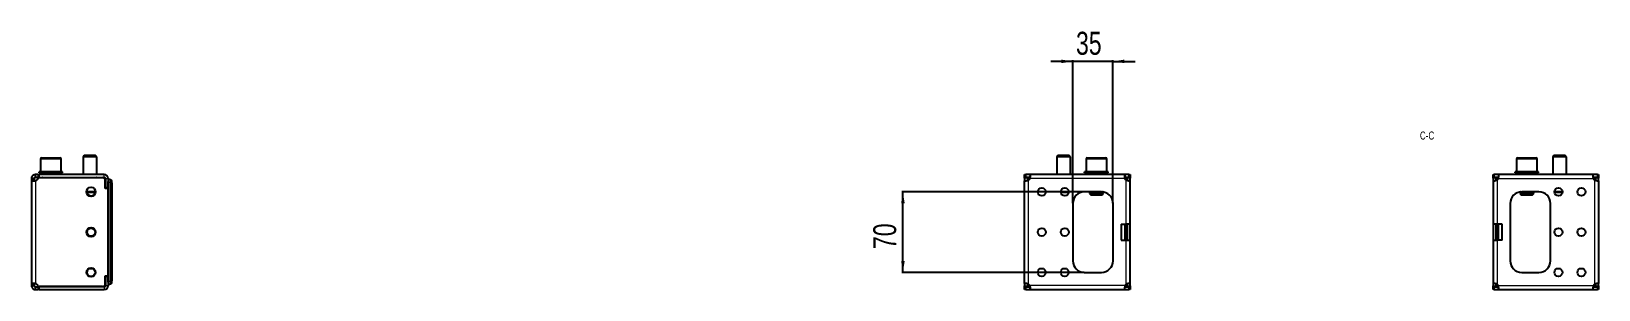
# Model space of a CAD drawing. Header units: millimetres. Extents: x -438 to 2519, y -570 to 591.
# Drawn here: x 1154 to 2519, y 195 to 420 of the extents above; entities that cross this region are included whole.
import ezdxf

# ---------------------------------------------------------------- set-up
doc = ezdxf.new("R2010")
doc.units = ezdxf.units.MM
doc.layers.add('FORMAT', color=7, linetype='Continuous')
doc.styles.add('SLDTEXTSTYLE0', font='TXT', dxfattribs={"width": 0.75})
doc.dimstyles.new('SLDDIMSTYLE0', dxfattribs={"dimtxt": 20, "dimasz": 10, "dimexe": 0, "dimexo": 0.0625, "dimgap": 5, "dimtad": 2, "dimdec": 1, "dimrnd": 1e-09, "dimzin": 12, "dimdsep": 46, "dimtxsty": 'SLDTEXTSTYLE0', "dimsah": 1, "dimcen": 0.09, "dimadec": 0, "dimazin": 3, "dimtfac": 1, "dimtofl": 0, "dimtmove": 0, "dimatfit": 3, "dimfxl": 0, "dimfrac": 2, "dimtolj": 1, "dimtzin": 12, "dimarcsym": 0})
doc.dimstyles.new('SLDDIMSTYLE1', dxfattribs={"dimtxt": 20, "dimasz": 10, "dimexe": 0, "dimexo": 0.0625, "dimgap": 5, "dimtad": 2, "dimdec": 1, "dimrnd": 1e-09, "dimzin": 12, "dimdsep": 46, "dimtxsty": 'SLDTEXTSTYLE0', "dimsah": 1, "dimcen": 0.09, "dimadec": 0, "dimazin": 3, "dimtfac": 1, "dimtmove": 0, "dimatfit": 0, "dimfxl": 0, "dimfrac": 2, "dimtolj": 1, "dimtzin": 12, "dimarcsym": 0})

# ---------------------------------------------------------------- blocks, each defined once
blk = doc.blocks.new('_D_9')
at = {"layer": 'FORMAT'}
for p, q in [((2061.2, 393.4), (2042, 393.4)), ((2061.2, 270), (2061.2, 394.4)), ((2096.2, 393.4), (2061.2, 393.4)), ((2096.2, 270), (2096.2, 394.4)), ((2096.2, 393.4), (2115.5, 393.4))]:
    blk.add_line(p, q, dxfattribs=at)
for points in [[(2061.2, 393.4), (2051.2, 395), (2051.2, 391.9)], [(2096.2, 393.4), (2106.2, 391.9), (2106.2, 395)]]:
    blk.add_solid(points, dxfattribs=at)
at = {"layer": 'FORMAT', "insert": (2064, 419.2), "char_height": 20, "attachment_point": 1, "style": 'SLDTEXTSTYLE0'}
blk.add_mtext('35', dxfattribs=at)
blk = doc.blocks.new('_D_10')
at = {"layer": 'FORMAT'}
for p, q in [((2071.2, 279.9), (1912.2, 279.9)), ((1913.2, 209.9), (1913.2, 279.9)), ((2071.2, 209.9), (1912.2, 209.9))]:
    blk.add_line(p, q, dxfattribs=at)
for points in [[(1913.2, 279.9), (1911.7, 269.9), (1914.8, 269.9)], [(1913.2, 209.9), (1914.8, 219.9), (1911.7, 219.9)]]:
    blk.add_solid(points, dxfattribs=at)
at = {"layer": 'FORMAT', "insert": (1887.4, 230.2), "char_height": 20, "attachment_point": 1, "rotation": 90, "style": 'SLDTEXTSTYLE0'}
blk.add_mtext('70', dxfattribs=at)

msp = doc.modelspace()

# ---------------------------------------------------------------- linework, layer by layer
at = {"color": 7, "linetype": 'Continuous', "lineweight": 25}
for p, q in [((1162.1, 308.45), (1162.1, 297.45)), ((1163.1, 309.45), (1179.1, 309.45)), ((1180.1, 297.45), (1180.1, 308.45)), ((1200.18, 311.45), (1199.1, 310.37)), ((1199.1, 310.37), (1199.1, 294.95)), ((1211.1, 310.37), (1199.1, 310.37)), ((1210.03, 311.45), (1200.18, 311.45)), ((1211.1, 310.37), (1210.03, 311.45)), ((1211.1, 294.95), (1211.1, 310.37)), ((2048.31, 311.45), (2047.23, 310.37)), ((2047.23, 310.37), (2047.23, 294.95)), ((2059.23, 310.37), (2047.23, 310.37)), ((2058.16, 311.45), (2048.31, 311.45)), ((2059.23, 310.37), (2058.16, 311.45)), ((2059.23, 294.95), (2059.23, 310.37)), ((2072.73, 308.45), (2072.73, 297.45)), ((2073.73, 309.45), (2082.12, 309.45)), ((2082.12, 309.45), (2089.73, 309.45)), ((2090.73, 297.45), (2090.73, 308.45)), ((2447.73, 308.45), (2447.73, 297.45)), ((2448.73, 309.45), (2457.07, 309.45)), ((2457.07, 309.45), (2464.73, 309.45)), ((2465.73, 297.45), (2465.73, 308.45)), ((2480.31, 311.45), (2479.23, 310.37)), ((2479.23, 310.37), (2479.23, 294.95)), ((2491.23, 310.37), (2479.23, 310.37)), ((2490.16, 311.45), (2480.31, 311.45)), ((2491.23, 310.37), (2490.16, 311.45)), ((2491.23, 294.95), (2491.23, 310.37)), ((1156.6, 291.45), (1154.1, 291.45)), ((1154.1, 291.45), (1154.1, 290.23)), ((1154.1, 290.23), (1154.1, 199.67)), ((1156.6, 290.23), (1154.1, 290.23)), ((1156.6, 291.45), (1156.6, 290.23)), ((1157.6, 292.45), (1157.6, 294.95)), ((1160.01, 294.95), (1157.6, 294.95)), ((1160.01, 292.45), (1157.6, 292.45)), ((1160.01, 294.95), (1160.01, 292.45)), ((1160.01, 294.95), (1161.01, 294.95)), ((1161.01, 292.45), (1160.01, 292.45)), ((1160.85, 297.45), (1160.85, 296.45)), ((1160.85, 297.45), (1160.86, 297.45)), ((1160.85, 296.45), (1160.86, 296.45)), ((1160.86, 297.45), (1160.86, 297.2)), ((1161.65, 297.45), (1160.86, 297.45)), ((1160.86, 296.45), (1160.86, 296.7)), ((1161.65, 296.45), (1160.86, 296.45)), ((1217.6, 294.95), (1161.01, 294.95)), ((1161.01, 292.45), (1217.6, 292.45)), ((1161.03, 292.35), (1216, 292.35)), ((1161.65, 297.45), (1161.75, 297.45)), ((1161.65, 296.45), (1161.75, 296.45)), ((1161.75, 297.45), (1161.75, 297.2)), ((1163.89, 297.45), (1161.75, 297.45)), ((1161.75, 296.45), (1161.75, 296.7)), ((1163.89, 296.45), (1161.75, 296.45)), ((1163.89, 297.45), (1164.07, 297.45)), ((1163.89, 296.45), (1164.07, 296.45)), ((1164.07, 297.45), (1164.07, 297.2)), ((1167.23, 297.45), (1164.07, 297.45)), ((1164.07, 296.45), (1164.07, 296.7)), ((1167.23, 296.45), (1164.07, 296.45)), ((1165.1, 296.45), (1165.1, 294.95)), ((1167.23, 297.45), (1167.46, 297.45)), ((1167.23, 296.45), (1167.46, 296.45)), ((1167.46, 297.45), (1167.46, 297.2)), ((1171.16, 297.45), (1167.46, 297.45)), ((1167.46, 296.45), (1167.46, 296.7)), ((1171.16, 296.45), (1167.46, 296.45)), ((1171.16, 297.45), (1171.24, 297.45)), ((1171.16, 296.45), (1171.33, 296.45)), ((1171.33, 296.45), (1171.41, 296.45)), ((1171.37, 297.45), (1171.41, 297.45)), ((1171.41, 297.45), (1171.41, 297.2)), ((1175.07, 297.45), (1171.41, 297.45)), ((1171.41, 296.45), (1171.41, 296.7)), ((1175.07, 296.45), (1171.41, 296.45)), ((1175.07, 297.45), (1175.3, 297.45)), ((1175.07, 296.45), (1175.3, 296.45)), ((1175.3, 297.45), (1175.3, 297.2)), ((1178.39, 297.45), (1175.3, 297.45)), ((1175.3, 296.45), (1175.3, 296.7)), ((1178.39, 296.45), (1175.3, 296.45)), ((1177.1, 294.95), (1177.1, 296.45)), ((1178.39, 297.45), (1178.56, 297.45)), ((1178.39, 296.45), (1178.56, 296.45)), ((1178.56, 297.45), (1178.56, 297.2)), ((1180.59, 297.45), (1178.56, 297.45)), ((1178.56, 296.45), (1178.56, 296.7)), ((1180.59, 296.45), (1178.56, 296.45)), ((1180.59, 297.45), (1180.69, 297.45)), ((1180.59, 296.45), (1180.69, 296.45)), ((1180.69, 297.45), (1180.69, 297.2)), ((1181.35, 297.45), (1180.69, 297.45)), ((1180.69, 296.45), (1180.69, 296.7)), ((1181.35, 296.45), (1180.69, 296.45)), ((1181.35, 296.45), (1181.35, 297.45)), ((1194.85, 292.45), (1194.85, 292.35)), ((1195.15, 292.45), (1195.15, 292.35)), ((1196.83, 292.45), (1196.83, 292.35)), ((1199.78, 292.45), (1199.78, 292.35)), ((1203.54, 292.45), (1203.54, 292.35)), ((1207.53, 292.45), (1207.53, 292.35)), ((1211.16, 292.45), (1211.16, 292.35)), ((1213.86, 292.45), (1213.86, 292.35)), ((1215.23, 292.45), (1215.23, 292.35)), ((1215.35, 292.35), (1215.35, 292.45)), ((1218.5, 282.85), (1218.5, 289.85)), ((1218.6, 291.45), (1218.6, 283.5)), ((1221.1, 291.45), (1221.1, 283.5)), ((1221.1, 291.2), (1221.3, 291.2)), ((1221.1, 201.47), (1221.1, 288.92)), ((1221.3, 291.2), (1222.99, 290.74)), ((1221.3, 202.1), (1221.3, 288.3)), ((1224.1, 287.85), (1224.1, 289.3)), ((1224.1, 287.85), (1224.1, 213.4)), ((2019.23, 292.45), (2019.23, 294.95)), ((2019.23, 294.95), (2020.34, 294.95)), ((2020.34, 292.45), (2019.23, 292.45)), ((2019.23, 292.45), (2019.23, 292.35)), ((2019.23, 292.35), (2021.73, 292.35)), ((2019.23, 291.74), (2019.23, 292.35)), ((2019.23, 291.74), (2019.23, 289.67)), ((2019.23, 200.22), (2019.23, 289.67)), ((2019.23, 289.67), (2020.33, 289.67)), ((2024.06, 294.95), (2020.34, 294.95)), ((2024.06, 292.45), (2020.34, 292.45)), ((2021.73, 292.35), (2021.73, 291.74)), ((2021.73, 291.74), (2021.73, 289.92)), ((2106.4, 294.95), (2024.06, 294.95)), ((2024.06, 294.95), (2024.06, 292.73)), ((2071.48, 297.45), (2071.48, 296.45)), ((2071.48, 297.45), (2071.49, 297.45)), ((2071.48, 296.45), (2071.49, 296.45)), ((2071.49, 297.45), (2071.49, 297.2)), ((2072.32, 297.45), (2071.49, 297.45)), ((2071.49, 296.45), (2071.49, 296.7)), ((2072.32, 296.45), (2071.49, 296.45)), ((2072.32, 297.45), (2072.42, 297.45)), ((2072.32, 296.45), (2072.42, 296.45)), ((2072.42, 297.45), (2072.42, 297.2)), ((2074.58, 297.45), (2072.42, 297.45)), ((2072.42, 296.45), (2072.42, 296.7)), ((2074.58, 296.45), (2072.42, 296.45)), ((2074.58, 297.45), (2074.77, 297.45)), ((2074.58, 296.45), (2074.77, 296.45)), ((2074.77, 297.45), (2074.77, 297.2)), ((2077.94, 297.45), (2074.77, 297.45)), ((2074.77, 296.45), (2074.77, 296.7)), ((2077.94, 296.45), (2074.77, 296.45)), ((2075.73, 296.45), (2075.73, 294.95)), ((2077.94, 297.45), (2078.17, 297.45)), ((2077.94, 296.45), (2078.17, 296.45)), ((2078.17, 297.45), (2078.17, 297.2)), ((2081.87, 297.45), (2078.17, 297.45)), ((2078.17, 296.45), (2078.17, 296.7)), ((2081.87, 296.45), (2078.17, 296.45)), ((2081.87, 297.45), (2082.17, 297.45)), ((2081.87, 297.45), (2081.95, 297.45)), ((2081.87, 296.45), (2082.03, 296.45)), ((2082.03, 296.45), (2082.12, 296.45)), ((2082.07, 297.45), (2082.12, 297.45)), ((2082.12, 297.45), (2082.12, 297.2)), ((2085.78, 297.45), (2082.12, 297.45)), ((2082.12, 296.45), (2082.12, 296.7)), ((2085.78, 296.45), (2082.12, 296.45)), ((2085.78, 297.45), (2086.01, 297.45)), ((2085.78, 296.45), (2086.01, 296.45)), ((2086.01, 297.45), (2086.01, 297.2)), ((2089.08, 297.45), (2086.01, 297.45)), ((2086.01, 296.45), (2086.01, 296.7)), ((2089.08, 296.45), (2086.01, 296.45)), ((2087.73, 294.95), (2087.73, 296.45)), ((2089.08, 297.45), (2089.25, 297.45)), ((2089.08, 296.45), (2089.25, 296.45)), ((2089.25, 297.45), (2089.25, 297.2)), ((2091.25, 297.45), (2089.25, 297.45)), ((2089.25, 296.45), (2089.25, 296.7)), ((2091.25, 296.45), (2089.25, 296.45)), ((2091.25, 297.45), (2091.34, 297.45)), ((2091.25, 296.45), (2091.34, 296.45)), ((2091.34, 297.45), (2091.34, 297.2)), ((2091.98, 297.45), (2091.34, 297.45)), ((2091.34, 296.45), (2091.34, 296.7)), ((2091.98, 296.45), (2091.34, 296.45)), ((2091.98, 296.45), (2091.98, 297.45)), ((2106.4, 294.95), (2106.4, 292.45)), ((2110.12, 294.95), (2106.4, 294.95)), ((2110.12, 292.45), (2106.4, 292.45)), ((2108.73, 292.35), (2111.23, 292.35)), ((2108.73, 291.74), (2108.73, 292.35)), ((2108.73, 289.9), (2108.73, 291.74)), ((2110.12, 294.95), (2111.23, 294.95)), ((2111.23, 292.45), (2110.12, 292.45)), ((2111.23, 294.95), (2111.23, 292.45)), ((2111.23, 292.35), (2111.23, 292.45)), ((2111.23, 292.35), (2111.23, 291.74)), ((2111.23, 289.67), (2111.23, 291.74)), ((2111.23, 251.95), (2111.23, 289.67)), ((2427.23, 292.45), (2427.23, 294.95)), ((2427.23, 294.95), (2428.34, 294.95)), ((2428.34, 292.45), (2427.23, 292.45)), ((2427.23, 292.45), (2427.23, 292.35)), ((2427.23, 292.35), (2429.73, 292.35)), ((2427.23, 291.74), (2427.23, 292.35)), ((2427.23, 291.74), (2427.23, 289.67)), ((2427.23, 289.67), (2428.33, 289.67)), ((2427.23, 289.67), (2427.23, 251.95)), ((2432.06, 294.95), (2428.34, 294.95)), ((2432.06, 292.45), (2428.34, 292.45)), ((2429.73, 292.35), (2429.73, 291.74)), ((2429.73, 291.74), (2429.73, 289.92)), ((2432.06, 294.95), (2432.06, 292.73)), ((2514.4, 294.95), (2432.06, 294.95)), ((2446.48, 297.45), (2446.48, 296.45)), ((2446.48, 297.45), (2446.49, 297.45)), ((2446.48, 296.45), (2446.49, 296.45)), ((2446.49, 297.45), (2446.49, 297.2)), ((2447.32, 297.45), (2446.49, 297.45)), ((2446.49, 296.45), (2446.49, 296.7)), ((2447.32, 296.45), (2446.49, 296.45)), ((2447.32, 297.45), (2447.42, 297.45)), ((2447.32, 296.45), (2447.42, 296.45)), ((2447.42, 297.45), (2447.42, 297.2)), ((2449.59, 297.45), (2447.42, 297.45)), ((2447.42, 296.45), (2447.42, 296.7)), ((2449.59, 296.45), (2447.42, 296.45)), ((2449.59, 297.45), (2449.77, 297.45)), ((2449.59, 296.45), (2449.77, 296.45)), ((2449.77, 297.45), (2449.77, 297.2)), ((2452.94, 297.45), (2449.77, 297.45)), ((2449.77, 296.45), (2449.77, 296.7)), ((2452.94, 296.45), (2449.77, 296.45)), ((2450.73, 296.45), (2450.73, 294.95)), ((2452.94, 297.45), (2453.18, 297.45)), ((2452.94, 296.45), (2453.18, 296.45)), ((2453.18, 297.45), (2453.18, 297.2)), ((2456.88, 297.45), (2453.18, 297.45)), ((2453.18, 296.45), (2453.18, 296.7)), ((2456.88, 296.45), (2453.18, 296.45)), ((2456.88, 297.45), (2457.11, 297.45)), ((2456.88, 297.45), (2456.95, 297.45)), ((2456.88, 296.45), (2457.03, 296.45)), ((2457.03, 296.45), (2457.13, 296.45)), ((2457.08, 297.45), (2457.13, 297.45)), ((2457.13, 297.45), (2457.13, 297.2)), ((2460.79, 297.45), (2457.13, 297.45)), ((2457.13, 296.45), (2457.13, 296.7)), ((2460.79, 296.45), (2457.13, 296.45)), ((2460.79, 297.45), (2461.02, 297.45)), ((2460.79, 296.45), (2461.02, 296.45)), ((2461.02, 297.45), (2461.02, 297.2)), ((2464.08, 297.45), (2461.02, 297.45)), ((2461.02, 296.45), (2461.02, 296.7)), ((2464.08, 296.45), (2461.02, 296.45)), ((2462.73, 294.95), (2462.73, 296.45)), ((2464.08, 297.45), (2464.25, 297.45)), ((2464.08, 296.45), (2464.25, 296.45)), ((2464.25, 297.45), (2464.25, 297.2)), ((2466.26, 297.45), (2464.25, 297.45)), ((2464.25, 296.45), (2464.25, 296.7)), ((2466.26, 296.45), (2464.25, 296.45)), ((2466.26, 297.45), (2466.35, 297.45)), ((2466.26, 296.45), (2466.35, 296.45)), ((2466.35, 297.45), (2466.35, 297.2)), ((2466.98, 297.45), (2466.35, 297.45)), ((2466.35, 296.45), (2466.35, 296.7)), ((2466.98, 296.45), (2466.35, 296.45)), ((2466.98, 296.45), (2466.98, 297.45)), ((2514.4, 292.45), (2514.4, 294.95)), ((2518.12, 294.95), (2514.4, 294.95)), ((2518.12, 292.45), (2514.4, 292.45)), ((2516.73, 292.35), (2519.23, 292.35)), ((2516.73, 291.74), (2516.73, 292.35)), ((2516.73, 289.9), (2516.73, 291.74)), ((2518.12, 294.95), (2519.23, 294.95)), ((2519.23, 292.45), (2518.12, 292.45)), ((2519.23, 294.95), (2519.23, 292.45)), ((2519.23, 292.35), (2519.23, 292.45)), ((2519.23, 292.35), (2519.23, 291.74)), ((2519.23, 289.67), (2519.23, 291.74)), ((2519.23, 289.67), (2519.23, 200.22)), ((1210.07, 279.45), (1202.14, 279.45)), ((1218.5, 284.43), (1218.6, 284.21)), ((1221.1, 282.85), (1218.5, 282.85)), ((1221.1, 283.5), (1218.6, 283.5)), ((1221.1, 282.85), (1221.1, 207.05)), ((2057.7, 279.45), (2050.77, 279.45)), ((2086.23, 279.95), (2071.23, 279.95)), ((2072.9, 279.85), (2072.88, 279.85)), ((2072.9, 279.85), (2072.9, 279.85)), ((2073, 279.85), (2072.9, 279.85)), ((2073, 279.95), (2073, 279.85)), ((2076.26, 279.85), (2073, 279.85)), ((2075.73, 279.85), (2075.73, 278.52)), ((2075.73, 278.52), (2076.81, 277.45)), ((2075.73, 278.52), (2082.02, 278.52)), ((2076.26, 279.85), (2078.16, 279.85)), ((2076.81, 277.45), (2081.97, 277.45)), ((2078.71, 279.85), (2078.16, 279.85)), ((2084.75, 279.85), (2078.71, 279.85)), ((2081.97, 277.45), (2086.66, 277.45)), ((2082.02, 278.52), (2087.73, 278.52)), ((2085.31, 279.85), (2084.75, 279.85)), ((2085.31, 279.85), (2087.21, 279.85)), ((2086.66, 277.45), (2087.73, 278.52)), ((2087.64, 279.85), (2087.21, 279.85)), ((2087.73, 278.52), (2087.73, 279.83)), ((2450.73, 279.83), (2450.73, 278.52)), ((2450.73, 278.52), (2451.81, 277.45)), ((2450.73, 278.52), (2456.99, 278.52)), ((2451.26, 279.85), (2450.82, 279.85)), ((2451.26, 279.85), (2453.16, 279.85)), ((2451.81, 277.45), (2456.94, 277.45)), ((2467.23, 279.95), (2452.23, 279.95)), ((2453.71, 279.85), (2453.16, 279.85)), ((2459.75, 279.85), (2453.71, 279.85)), ((2456.94, 277.45), (2461.66, 277.45)), ((2456.99, 278.52), (2462.73, 278.52)), ((2460.31, 279.85), (2459.75, 279.85)), ((2460.31, 279.85), (2462.21, 279.85)), ((2461.66, 277.45), (2462.73, 278.52)), ((2465.46, 279.85), (2462.21, 279.85)), ((2462.73, 278.52), (2462.73, 279.85)), ((2465.46, 279.85), (2465.46, 279.95)), ((2465.56, 279.85), (2465.46, 279.85)), ((2465.58, 279.85), (2465.56, 279.85)), ((2465.56, 279.85), (2465.56, 279.85)), ((2487.7, 279.45), (2480.77, 279.45)), ((2061.23, 269.95), (2061.23, 219.95)), ((2096.23, 219.95), (2096.23, 269.95)), ((2442.23, 269.95), (2442.23, 219.95)), ((2477.23, 219.95), (2477.23, 269.95)), ((2103.23, 251.95), (2107.73, 251.95)), ((2103.23, 251.95), (2103.23, 237.95)), ((2111.23, 251.95), (2107.73, 251.95)), ((2108.73, 237.95), (2108.73, 251.95)), ((2111.23, 237.95), (2111.23, 251.95)), ((2430.73, 251.95), (2427.23, 251.95)), ((2427.23, 251.95), (2427.23, 237.95)), ((2429.73, 251.95), (2429.73, 237.95)), ((2435.23, 251.95), (2430.73, 251.95)), ((2435.23, 237.95), (2435.23, 251.95)), ((2103.23, 237.95), (2107.73, 237.95)), ((2107.73, 237.95), (2111.23, 237.95)), ((2111.23, 200.22), (2111.23, 237.95)), ((2427.23, 237.95), (2430.73, 237.95)), ((2427.23, 237.95), (2427.23, 200.22)), ((2435.23, 237.95), (2430.73, 237.95)), ((1218.5, 207.05), (1221.1, 207.05)), ((1218.5, 200.05), (1218.5, 207.05)), ((1218.5, 205.97), (1218.6, 206.18)), ((1221.1, 206.4), (1218.6, 206.4)), ((1218.6, 206.4), (1218.6, 198.45)), ((1221.1, 206.4), (1221.1, 198.45)), ((1224.1, 213.4), (1224.1, 205.2)), ((1224.3, 211.45), (1224.1, 211.45)), ((1224.3, 211.42), (1224.1, 211.42)), ((1224.3, 211.4), (1224.1, 211.4)), ((1224.3, 207.2), (1224.1, 207.2)), ((1224.3, 207.14), (1224.1, 207.14)), ((1224.1, 205.2), (1224.1, 202.55)), ((1224.3, 210.96), (1224.3, 207.64)), ((2071.23, 209.95), (2086.23, 209.95)), ((2452.23, 209.95), (2467.23, 209.95)), ((1154.1, 199.67), (1156.6, 199.67)), ((1154.1, 199.67), (1154.1, 198.45)), ((1154.1, 198.45), (1156.6, 198.45)), ((1156.6, 199.67), (1156.6, 198.45)), ((1157.6, 194.95), (1157.6, 197.45)), ((1157.6, 197.45), (1160.01, 197.45)), ((1157.6, 194.95), (1160.01, 194.95)), ((1160.01, 197.45), (1160.01, 194.95)), ((1160.01, 197.45), (1161.01, 197.45)), ((1161.01, 194.95), (1160.01, 194.95)), ((1217.6, 197.45), (1161.01, 197.45)), ((1161.01, 194.95), (1217.6, 194.95)), ((1216, 197.55), (1161.03, 197.55)), ((1221.3, 199.2), (1221.1, 199.2)), ((1222.99, 199.65), (1221.3, 199.2)), ((1224.1, 201.1), (1224.1, 202.55)), ((2019.23, 200.22), (2019.23, 198.16)), ((2019.23, 197.55), (2019.23, 198.16)), ((2021.73, 197.55), (2019.23, 197.55)), ((2019.23, 197.55), (2019.23, 197.45)), ((2019.23, 194.95), (2019.23, 197.45)), ((2019.23, 197.45), (2020.34, 197.45)), ((2020.34, 194.95), (2019.23, 194.95)), ((2020.34, 197.45), (2024.06, 197.45)), ((2020.34, 194.95), (2024.06, 194.95)), ((2021.73, 200), (2021.73, 198.16)), ((2021.73, 198.16), (2021.73, 197.55)), ((2024.06, 197.45), (2024.06, 194.95)), ((2024.06, 194.95), (2106.4, 194.95)), ((2106.4, 197.45), (2110.12, 197.45)), ((2106.4, 194.95), (2106.4, 197.16)), ((2106.4, 194.95), (2110.12, 194.95)), ((2108.73, 198.16), (2108.73, 199.98)), ((2108.73, 197.55), (2108.73, 198.16)), ((2111.23, 197.55), (2108.73, 197.55)), ((2110.12, 197.45), (2111.23, 197.45)), ((2111.23, 194.95), (2110.12, 194.95)), ((2111.23, 200.22), (2110.14, 200.22)), ((2111.23, 198.16), (2111.23, 200.22)), ((2111.23, 198.16), (2111.23, 197.55)), ((2111.23, 197.45), (2111.23, 197.55)), ((2111.23, 197.45), (2111.23, 194.95)), ((2427.23, 200.22), (2427.23, 198.16)), ((2427.23, 197.55), (2427.23, 198.16)), ((2429.73, 197.55), (2427.23, 197.55)), ((2427.23, 197.55), (2427.23, 197.45)), ((2427.23, 194.95), (2427.23, 197.45)), ((2427.23, 197.45), (2428.34, 197.45)), ((2428.34, 194.95), (2427.23, 194.95)), ((2428.34, 197.45), (2432.06, 197.45)), ((2428.34, 194.95), (2432.06, 194.95)), ((2429.73, 200), (2429.73, 198.16)), ((2429.73, 198.16), (2429.73, 197.55)), ((2432.06, 194.95), (2432.06, 197.45)), ((2432.06, 194.95), (2514.4, 194.95)), ((2514.4, 197.45), (2518.12, 197.45)), ((2514.4, 194.95), (2514.4, 197.16)), ((2514.4, 194.95), (2518.12, 194.95)), ((2516.73, 198.16), (2516.73, 199.98)), ((2516.73, 197.55), (2516.73, 198.16)), ((2519.23, 197.55), (2516.73, 197.55)), ((2518.12, 197.45), (2519.23, 197.45)), ((2519.23, 194.95), (2518.12, 194.95)), ((2519.23, 200.22), (2518.14, 200.22)), ((2519.23, 198.16), (2519.23, 200.22)), ((2519.23, 198.16), (2519.23, 197.55)), ((2519.23, 197.45), (2519.23, 197.55)), ((2519.23, 197.45), (2519.23, 194.95))]:
    msp.add_line(p, q, dxfattribs=at)
at = {"color": 8, "linetype": 'Continuous', "lineweight": 18}
for p, q in [((1180.1, 308.45), (1162.1, 308.45)), ((2082.17, 308.45), (2072.73, 308.45)), ((2090.73, 308.45), (2082.17, 308.45)), ((2457.11, 308.45), (2447.73, 308.45)), ((2465.73, 308.45), (2457.11, 308.45)), ((1157.6, 289.67), (1157.6, 200.22)), ((1161.01, 294.95), (1161.01, 292.45)), ((1217.6, 292.45), (1217.6, 294.95)), ((1218.6, 291.45), (1221.1, 291.45)), ((1222.99, 287.85), (1221.3, 288.3)), ((1222.99, 202.55), (1222.99, 287.85)), ((1224.1, 287.85), (1222.99, 287.85)), ((2021.73, 291.74), (2019.23, 291.74)), ((2020.34, 294.95), (2020.34, 292.45)), ((2021.73, 291.45), (2023.82, 291.45)), ((2022.73, 199.67), (2022.73, 290.23)), ((2106.65, 291.45), (2023.82, 291.45)), ((2106.65, 291.45), (2108.73, 291.45)), ((2107.73, 251.95), (2107.73, 290.23)), ((2111.23, 291.74), (2108.73, 291.74)), ((2110.12, 292.45), (2110.12, 294.95)), ((2429.73, 291.74), (2427.23, 291.74)), ((2428.34, 294.95), (2428.34, 292.45)), ((2429.73, 291.45), (2431.82, 291.45)), ((2430.73, 290.23), (2430.73, 251.95)), ((2431.82, 291.45), (2514.65, 291.45)), ((2514.65, 291.45), (2516.73, 291.45)), ((2515.73, 290.23), (2515.73, 199.67)), ((2519.23, 291.74), (2516.73, 291.74)), ((2518.12, 292.45), (2518.12, 294.95)), ((1202.14, 280.45), (1210.07, 280.45)), ((1220.91, 282.85), (1220.91, 283.5)), ((2050.77, 280.45), (2057.7, 280.45)), ((2078.16, 279.95), (2078.16, 279.85)), ((2078.71, 279.95), (2078.71, 279.85)), ((2084.75, 279.95), (2084.75, 279.85)), ((2085.31, 279.95), (2085.31, 279.85)), ((2453.16, 279.95), (2453.16, 279.85)), ((2453.71, 279.95), (2453.71, 279.85)), ((2459.75, 279.95), (2459.75, 279.85)), ((2460.31, 279.95), (2460.31, 279.85)), ((2480.77, 280.45), (2487.7, 280.45)), ((2106.54, 237.95), (2106.54, 251.95)), ((2106.74, 251.95), (2106.74, 237.95)), ((2106.84, 237.95), (2106.84, 251.95)), ((2107.04, 251.95), (2107.04, 237.95)), ((2107.92, 237.95), (2107.92, 251.95)), ((2108.12, 251.95), (2108.12, 237.95)), ((2108.23, 237.95), (2108.23, 251.95)), ((2108.43, 251.95), (2108.43, 237.95)), ((2430.04, 237.95), (2430.04, 251.95)), ((2430.24, 251.95), (2430.24, 237.95)), ((2430.34, 237.95), (2430.34, 251.95)), ((2430.54, 251.95), (2430.54, 237.95)), ((2431.42, 237.95), (2431.42, 251.95)), ((2431.62, 251.95), (2431.62, 237.95)), ((2431.73, 237.95), (2431.73, 251.95)), ((2431.93, 251.95), (2431.93, 237.95)), ((2107.73, 199.67), (2107.73, 237.95)), ((2430.73, 237.95), (2430.73, 199.67)), ((1220.91, 206.4), (1220.91, 207.05)), ((1224.3, 210.96), (1224.1, 210.96)), ((1224.3, 207.64), (1224.1, 207.64)), ((1161.01, 197.45), (1161.01, 194.95)), ((1217.6, 197.45), (1217.6, 194.95)), ((1218.6, 198.45), (1221.1, 198.45)), ((1221.3, 202.1), (1222.99, 202.55)), ((1222.99, 202.55), (1224.1, 202.55)), ((2019.23, 198.16), (2021.73, 198.16)), ((2020.34, 197.45), (2020.34, 194.95)), ((2023.82, 198.45), (2021.73, 198.45)), ((2106.65, 198.45), (2023.82, 198.45)), ((2108.73, 198.45), (2106.65, 198.45)), ((2108.73, 198.16), (2111.23, 198.16)), ((2110.12, 194.95), (2110.12, 197.45)), ((2427.23, 198.16), (2429.73, 198.16)), ((2428.34, 197.45), (2428.34, 194.95)), ((2431.82, 198.45), (2429.73, 198.45)), ((2431.82, 198.45), (2514.65, 198.45)), ((2516.73, 198.45), (2514.65, 198.45)), ((2516.73, 198.16), (2519.23, 198.16)), ((2518.12, 194.95), (2518.12, 197.45))]:
    msp.add_line(p, q, dxfattribs=at)
at = {"color": 7, "linetype": 'Continuous', "lineweight": 25}
for centre, radius in [((1206.1, 279.95), 4), ((2034.23, 279.95), 3.5), ((2054.23, 279.95), 3.5), ((2484.23, 279.95), 3.5), ((2504.23, 279.95), 3.5), ((1206.1, 244.95), 4), ((1206.1, 244.95), 3.5), ((2034.23, 244.95), 3.5), ((2054.23, 244.95), 3.5), ((2484.23, 244.95), 3.5), ((2504.23, 244.95), 3.5), ((1206.1, 209.95), 4), ((1206.1, 209.95), 3.5), ((2034.23, 209.95), 3.5), ((2054.23, 209.95), 3.5), ((2484.23, 209.95), 3.5), ((2504.23, 209.95), 3.5)]:
    msp.add_circle(centre, radius, dxfattribs=at)
for centre, radius, start, end in [((1163.1, 308.45), 1, 90, 180), ((1179.1, 308.45), 1, 0, 90), ((2073.73, 308.45), 1, 90, 180), ((2089.73, 308.45), 1, 0, 90), ((2448.73, 308.45), 1, 90, 180), ((2464.73, 308.45), 1, 0, 90), ((1156.88, 293.1), 3.5, 281.89481, 337.11462), ((1161.03, 291.35), 1, 90, 157.11462), ((1163.75, 292.1), 0.35, 45.58469, 90), ((1178.45, 292.1), 0.35, 90, 134.41531), ((1216, 289.85), 2.5, 360, 90), ((1217.6, 291.45), 3.5, 0, 90), ((1217.6, 291.45), 1, 0, 90), ((1222.6, 289.3), 1.5, 0, 75), ((2020.73, 293.1), 3.5, 304.8499, 331.87293), ((2109.73, 293.1), 3.5, 208.12707, 235.1501), ((2428.73, 293.1), 3.5, 304.8499, 331.87293), ((2517.73, 293.1), 3.5, 208.12707, 235.1501), ((1206.1, 279.95), 3.5, 188.21321, 351.78679), ((2071.23, 269.95), 10, 90, 180), ((2086.23, 269.95), 10, 0, 90), ((2452.23, 269.95), 10, 90, 180), ((2467.23, 269.95), 10, 0, 90), ((2071.23, 219.95), 10, 180, 270), ((2086.23, 219.95), 10, 270, 0), ((2452.23, 219.95), 10, 180, 270), ((2467.23, 219.95), 10, 270, 0), ((1156.88, 196.8), 3.5, 22.88538, 78.10519), ((1161.03, 198.55), 1, 202.88538, 270), ((1163.75, 197.8), 0.35, 270, 314.41531), ((1178.45, 197.8), 0.35, 225.58469, 270), ((1216, 200.05), 2.5, 270, 0), ((1217.6, 198.45), 3.5, 270, 360), ((1217.6, 198.45), 1, 270, 360), ((1222.6, 201.1), 1.5, 285, 0), ((2020.73, 196.8), 3.5, 28.12707, 55.1501), ((2109.73, 196.8), 3.5, 124.8499, 151.87293), ((2428.73, 196.8), 3.5, 28.12707, 55.1501), ((2517.73, 196.8), 3.5, 124.8499, 151.87293)]:
    msp.add_arc(centre, radius, start, end, dxfattribs=at)
for centre, major_axis, start_param, end_param in [((1209.71, 291.2), (11.57, -3.1), 0.0670375, 0.2530722), ((1209.71, 199.2), (11.57, 3.1), 6.0301131, 6.2161478)]:
    msp.add_ellipse(centre, major_axis=major_axis, ratio=0.2505628, start_param=start_param, end_param=end_param, dxfattribs=at)
at = {"color": 8, "linetype": 'Continuous', "lineweight": 18}
for centre, major_axis, start_param, end_param in [((1222.6, 287.74), (0.38, 3), 4.762686, 6.2664448), ((1222.6, 202.65), (-0.38, 3), 3.1583332, 4.662092)]:
    msp.add_ellipse(centre, major_axis=major_axis, ratio=0.1230384, start_param=start_param, end_param=end_param, dxfattribs=at)
at = {"color": 7, "linetype": 'Continuous', "lineweight": 25}
for points, knots in [([(1157.6, 294.95), (1157.31, 294.93), (1156.76, 294.89), (1155.86, 294.53), (1154.97, 293.86), (1154.25, 292.76), (1154.15, 291.89), (1154.1, 291.45)], [0, 0, 0, 0, 0.16069, 0.3013121, 0.5219513, 0.7535732, 1, 1, 1, 1]), ([(1154.1, 290.23), (1154.15, 290.1), (1154.24, 289.88), (1154.81, 289.69), (1155.41, 289.62), (1156.05, 289.6), (1156.79, 289.61), (1157.33, 289.65), (1157.6, 289.67)], [0, 0, 0, 0, 0.2541487, 0.4482127, 0.5749082, 0.7088724, 0.8504677, 1, 1, 1, 1]), ([(1157.6, 292.45), (1157.52, 292.44), (1157.37, 292.43), (1157.16, 292.35), (1156.99, 292.25), (1156.86, 292.12), (1156.75, 291.98), (1156.63, 291.75), (1156.62, 291.57), (1156.6, 291.45)], [0, 0, 0, 0, 0.1567865, 0.2908092, 0.4035006, 0.4972984, 0.6071328, 0.7261813, 1, 1, 1, 1]), ([(1156.6, 290.23), (1156.62, 290.1), (1156.64, 289.9), (1156.79, 289.69), (1156.92, 289.65), (1156.97, 289.63)], [0, 0, 0, 0, 0.4882324, 0.8197059, 1, 1, 1, 1]), ([(1160.86, 297.2), (1160.86, 297.24), (1160.86, 297.3), (1160.85, 297.38), (1160.85, 297.43), (1160.85, 297.45)], [0, 0, 0, 0, 0.4999808, 0.7499881, 1, 1, 1, 1]), ([(1160.85, 296.45), (1160.85, 296.47), (1160.85, 296.51), (1160.86, 296.59), (1160.86, 296.66), (1160.86, 296.7)], [0, 0, 0, 0, 0.2501401, 0.5002802, 1, 1, 1, 1]), ([(1161.75, 297.2), (1161.74, 297.24), (1161.71, 297.3), (1161.68, 297.38), (1161.66, 297.43), (1161.65, 297.45)], [0, 0, 0, 0, 0.4999808, 0.7499881, 1, 1, 1, 1]), ([(1161.65, 296.45), (1161.66, 296.47), (1161.68, 296.51), (1161.71, 296.59), (1161.74, 296.66), (1161.75, 296.7)], [0, 0, 0, 0, 0.2501401, 0.5002802, 1, 1, 1, 1]), ([(1164.07, 297.2), (1164.04, 297.24), (1164, 297.3), (1163.94, 297.38), (1163.91, 297.43), (1163.89, 297.45)], [0, 0, 0, 0, 0.4999808, 0.7499881, 1, 1, 1, 1]), ([(1163.89, 296.45), (1163.91, 296.47), (1163.94, 296.51), (1164, 296.59), (1164.04, 296.66), (1164.07, 296.7)], [0, 0, 0, 0, 0.2501401, 0.5002802, 1, 1, 1, 1]), ([(1167.46, 297.2), (1167.42, 297.24), (1167.37, 297.3), (1167.29, 297.38), (1167.25, 297.43), (1167.23, 297.45)], [0, 0, 0, 0, 0.4999808, 0.7499881, 1, 1, 1, 1]), ([(1167.23, 296.45), (1167.25, 296.47), (1167.29, 296.51), (1167.37, 296.59), (1167.42, 296.66), (1167.46, 296.7)], [0, 0, 0, 0, 0.2501401, 0.5002802, 1, 1, 1, 1]), ([(1171.41, 297.2), (1171.36, 297.24), (1171.3, 297.3), (1171.22, 297.38), (1171.18, 297.43), (1171.16, 297.45)], [0, 0, 0, 0, 0.4999808, 0.7499881, 1, 1, 1, 1]), ([(1171.16, 296.45), (1171.18, 296.47), (1171.22, 296.51), (1171.3, 296.59), (1171.36, 296.66), (1171.41, 296.7)], [0, 0, 0, 0, 0.2501401, 0.5002802, 1, 1, 1, 1]), ([(1171.41, 297.2), (1171.39, 297.27), (1171.37, 297.4), (1171.34, 297.43), (1171.33, 297.45)], [0, 0, 0, 0, 0.5617942, 1, 1, 1, 1]), ([(1171.41, 296.7), (1171.39, 296.62), (1171.37, 296.49), (1171.34, 296.46), (1171.33, 296.45)], [0, 0, 0, 0, 0.5617942, 1, 1, 1, 1]), ([(1175.3, 297.2), (1175.27, 297.24), (1175.21, 297.3), (1175.13, 297.38), (1175.09, 297.43), (1175.07, 297.45)], [0, 0, 0, 0, 0.49998083, 0.7499881, 1, 1, 1, 1]), ([(1175.07, 296.45), (1175.09, 296.47), (1175.13, 296.51), (1175.21, 296.59), (1175.27, 296.66), (1175.3, 296.7)], [0, 0, 0, 0, 0.2501401, 0.5002802, 1, 1, 1, 1]), ([(1178.56, 297.2), (1178.53, 297.24), (1178.49, 297.3), (1178.43, 297.38), (1178.4, 297.43), (1178.39, 297.45)], [0, 0, 0, 0, 0.49998083, 0.7499881, 1, 1, 1, 1]), ([(1178.39, 296.45), (1178.4, 296.47), (1178.43, 296.51), (1178.49, 296.59), (1178.53, 296.66), (1178.56, 296.7)], [0, 0, 0, 0, 0.2501401, 0.5002802, 1, 1, 1, 1]), ([(1180.69, 297.2), (1180.67, 297.24), (1180.65, 297.3), (1180.62, 297.38), (1180.6, 297.43), (1180.59, 297.45)], [0, 0, 0, 0, 0.4999808, 0.7499881, 1, 1, 1, 1]), ([(1180.59, 296.45), (1180.6, 296.47), (1180.62, 296.51), (1180.65, 296.59), (1180.67, 296.66), (1180.69, 296.7)], [0, 0, 0, 0, 0.2501401, 0.5002802, 1, 1, 1, 1]), ([(1195.11, 292.35), (1195.11, 292.36), (1195.1, 292.39), (1195.09, 292.43), (1195.09, 292.45)], [0, 0, 0, 0, 0.374848, 1, 1, 1, 1]), ([(1196.75, 292.35), (1196.74, 292.36), (1196.72, 292.39), (1196.7, 292.43), (1196.69, 292.45)], [0, 0, 0, 0, 0.374848, 1, 1, 1, 1]), ([(1199.65, 292.35), (1199.64, 292.36), (1199.61, 292.39), (1199.59, 292.43), (1199.57, 292.45)], [0, 0, 0, 0, 0.374848, 1, 1, 1, 1]), ([(1203.39, 292.35), (1203.38, 292.36), (1203.34, 292.39), (1203.31, 292.43), (1203.29, 292.45)], [0, 0, 0, 0, 0.374848, 1, 1, 1, 1]), ([(1207.39, 292.35), (1207.38, 292.36), (1207.34, 292.39), (1207.31, 292.43), (1207.29, 292.45)], [0, 0, 0, 0, 0.374848, 1, 1, 1, 1]), ([(1211.04, 292.35), (1211.03, 292.36), (1211, 292.39), (1210.97, 292.43), (1210.96, 292.45)], [0, 0, 0, 0, 0.374848, 1, 1, 1, 1]), ([(1213.78, 292.35), (1213.78, 292.36), (1213.76, 292.39), (1213.74, 292.43), (1213.73, 292.45)], [0, 0, 0, 0, 0.374848, 1, 1, 1, 1]), ([(1215.21, 292.35), (1215.21, 292.36), (1215.2, 292.39), (1215.2, 292.43), (1215.19, 292.45)], [0, 0, 0, 0, 0.374848, 1, 1, 1, 1]), ([(2019.23, 289.67), (2019.26, 289.66), (2019.3, 289.63), (2019.7, 289.61), (2020.42, 289.65), (2021.51, 289.87), (2022.32, 290.1), (2022.73, 290.23)], [0, 0, 0, 0, 0.1708405, 0.3192172, 0.5481031, 0.7678223, 1, 1, 1, 1]), ([(2023.82, 291.45), (2023.87, 291.71), (2023.97, 292.2), (2024.12, 293.02), (2024.22, 293.73), (2024.24, 294.29), (2024.22, 294.65), (2024.16, 294.9), (2024.1, 294.93), (2024.06, 294.95)], [0, 0, 0, 0, 0.1440667, 0.2712756, 0.4749075, 0.5979974, 0.7263376, 0.8602454, 1, 1, 1, 1]), ([(2071.49, 297.2), (2071.49, 297.24), (2071.49, 297.3), (2071.48, 297.38), (2071.48, 297.43), (2071.48, 297.45)], [0, 0, 0, 0, 0.4999808, 0.7499881, 1, 1, 1, 1]), ([(2071.48, 296.45), (2071.48, 296.47), (2071.48, 296.51), (2071.49, 296.59), (2071.49, 296.66), (2071.49, 296.7)], [0, 0, 0, 0, 0.2501401, 0.5002802, 1, 1, 1, 1]), ([(2072.42, 297.2), (2072.4, 297.24), (2072.38, 297.3), (2072.34, 297.38), (2072.33, 297.43), (2072.32, 297.45)], [0, 0, 0, 0, 0.49998083, 0.7499881, 1, 1, 1, 1]), ([(2072.32, 296.45), (2072.33, 296.47), (2072.34, 296.51), (2072.38, 296.59), (2072.4, 296.66), (2072.42, 296.7)], [0, 0, 0, 0, 0.2501401, 0.5002802, 1, 1, 1, 1]), ([(2074.77, 297.2), (2074.73, 297.24), (2074.69, 297.3), (2074.63, 297.38), (2074.6, 297.43), (2074.58, 297.45)], [0, 0, 0, 0, 0.4999808, 0.7499881, 1, 1, 1, 1]), ([(2074.58, 296.45), (2074.6, 296.47), (2074.63, 296.51), (2074.69, 296.59), (2074.73, 296.66), (2074.77, 296.7)], [0, 0, 0, 0, 0.2501401, 0.5002802, 1, 1, 1, 1]), ([(2078.17, 297.2), (2078.13, 297.24), (2078.08, 297.3), (2078, 297.38), (2077.96, 297.43), (2077.94, 297.45)], [0, 0, 0, 0, 0.4999808, 0.7499881, 1, 1, 1, 1]), ([(2077.94, 296.45), (2077.96, 296.47), (2078, 296.51), (2078.08, 296.59), (2078.13, 296.66), (2078.17, 296.7)], [0, 0, 0, 0, 0.2501401, 0.5002802, 1, 1, 1, 1]), ([(2082.12, 297.2), (2082.08, 297.24), (2082.02, 297.3), (2081.94, 297.38), (2081.89, 297.43), (2081.87, 297.45)], [0, 0, 0, 0, 0.4999808, 0.7499881, 1, 1, 1, 1]), ([(2081.87, 296.45), (2081.89, 296.47), (2081.94, 296.51), (2082.02, 296.59), (2082.08, 296.66), (2082.12, 296.7)], [0, 0, 0, 0, 0.2501401, 0.5002802, 1, 1, 1, 1]), ([(2082.12, 297.2), (2082.1, 297.27), (2082.07, 297.4), (2082.04, 297.43), (2082.03, 297.45)], [0, 0, 0, 0, 0.5617942, 1, 1, 1, 1]), ([(2082.12, 296.7), (2082.1, 296.62), (2082.07, 296.49), (2082.04, 296.46), (2082.03, 296.45)], [0, 0, 0, 0, 0.56179418, 1, 1, 1, 1]), ([(2086.01, 297.2), (2085.97, 297.24), (2085.92, 297.3), (2085.84, 297.38), (2085.8, 297.43), (2085.78, 297.45)], [0, 0, 0, 0, 0.4999808, 0.7499881, 1, 1, 1, 1]), ([(2085.78, 296.45), (2085.8, 296.47), (2085.84, 296.51), (2085.92, 296.59), (2085.97, 296.66), (2086.01, 296.7)], [0, 0, 0, 0, 0.2501401, 0.5002802, 1, 1, 1, 1]), ([(2089.25, 297.2), (2089.22, 297.24), (2089.18, 297.3), (2089.12, 297.38), (2089.09, 297.43), (2089.08, 297.45)], [0, 0, 0, 0, 0.4999808, 0.7499881, 1, 1, 1, 1]), ([(2089.08, 296.45), (2089.09, 296.47), (2089.12, 296.51), (2089.18, 296.59), (2089.22, 296.66), (2089.25, 296.7)], [0, 0, 0, 0, 0.25014008, 0.50028016, 1, 1, 1, 1]), ([(2091.34, 297.2), (2091.33, 297.24), (2091.31, 297.3), (2091.28, 297.38), (2091.26, 297.43), (2091.25, 297.45)], [0, 0, 0, 0, 0.49998083, 0.7499881, 1, 1, 1, 1]), ([(2091.25, 296.45), (2091.26, 296.47), (2091.28, 296.51), (2091.31, 296.59), (2091.33, 296.66), (2091.34, 296.7)], [0, 0, 0, 0, 0.2501401, 0.5002802, 1, 1, 1, 1]), ([(2106.4, 294.95), (2106.37, 294.93), (2106.31, 294.89), (2106.24, 294.53), (2106.22, 293.86), (2106.36, 292.76), (2106.55, 291.89), (2106.65, 291.45)], [0, 0, 0, 0, 0.16069, 0.3013121, 0.5219513, 0.7535732, 1, 1, 1, 1]), ([(2107.73, 290.23), (2108.19, 290.1), (2108.99, 289.88), (2109.9, 289.69), (2110.49, 289.62), (2110.89, 289.6), (2111.18, 289.61), (2111.21, 289.65), (2111.23, 289.67)], [0, 0, 0, 0, 0.2541487, 0.4482127, 0.5749082, 0.7088724, 0.8504677, 1, 1, 1, 1]), ([(2427.23, 289.67), (2427.26, 289.66), (2427.3, 289.63), (2427.7, 289.61), (2428.42, 289.65), (2429.51, 289.87), (2430.32, 290.1), (2430.73, 290.23)], [0, 0, 0, 0, 0.1708405, 0.3192172, 0.5481031, 0.7678223, 1, 1, 1, 1]), ([(2431.82, 291.45), (2431.87, 291.71), (2431.97, 292.2), (2432.12, 293.02), (2432.22, 293.73), (2432.24, 294.29), (2432.22, 294.65), (2432.16, 294.9), (2432.1, 294.93), (2432.06, 294.95)], [0, 0, 0, 0, 0.1440667, 0.2712756, 0.4749075, 0.5979974, 0.7263376, 0.8602454, 1, 1, 1, 1]), ([(2446.49, 297.2), (2446.49, 297.24), (2446.49, 297.3), (2446.48, 297.38), (2446.48, 297.43), (2446.48, 297.45)], [0, 0, 0, 0, 0.4999808, 0.7499881, 1, 1, 1, 1]), ([(2446.48, 296.45), (2446.48, 296.47), (2446.48, 296.51), (2446.49, 296.59), (2446.49, 296.66), (2446.49, 296.7)], [0, 0, 0, 0, 0.2501401, 0.5002802, 1, 1, 1, 1]), ([(2447.42, 297.2), (2447.4, 297.24), (2447.38, 297.3), (2447.34, 297.38), (2447.33, 297.43), (2447.32, 297.45)], [0, 0, 0, 0, 0.4999808, 0.7499881, 1, 1, 1, 1]), ([(2447.32, 296.45), (2447.33, 296.47), (2447.34, 296.51), (2447.38, 296.59), (2447.4, 296.66), (2447.42, 296.7)], [0, 0, 0, 0, 0.2501401, 0.5002802, 1, 1, 1, 1]), ([(2449.77, 297.2), (2449.74, 297.24), (2449.69, 297.3), (2449.63, 297.38), (2449.6, 297.43), (2449.59, 297.45)], [0, 0, 0, 0, 0.4999808, 0.7499881, 1, 1, 1, 1]), ([(2449.59, 296.45), (2449.6, 296.47), (2449.63, 296.51), (2449.69, 296.59), (2449.74, 296.66), (2449.77, 296.7)], [0, 0, 0, 0, 0.2501401, 0.5002802, 1, 1, 1, 1]), ([(2453.18, 297.2), (2453.14, 297.24), (2453.08, 297.3), (2453, 297.38), (2452.96, 297.43), (2452.94, 297.45)], [0, 0, 0, 0, 0.4999808, 0.7499881, 1, 1, 1, 1]), ([(2452.94, 296.45), (2452.96, 296.47), (2453, 296.51), (2453.08, 296.59), (2453.14, 296.66), (2453.18, 296.7)], [0, 0, 0, 0, 0.2501401, 0.5002802, 1, 1, 1, 1]), ([(2457.13, 297.2), (2457.09, 297.24), (2457.02, 297.3), (2456.94, 297.38), (2456.9, 297.43), (2456.88, 297.45)], [0, 0, 0, 0, 0.4999808, 0.7499881, 1, 1, 1, 1]), ([(2456.88, 296.45), (2456.9, 296.47), (2456.94, 296.51), (2457.02, 296.59), (2457.09, 296.66), (2457.13, 296.7)], [0, 0, 0, 0, 0.2501401, 0.5002802, 1, 1, 1, 1]), ([(2457.13, 297.2), (2457.11, 297.27), (2457.08, 297.4), (2457.04, 297.43), (2457.03, 297.45)], [0, 0, 0, 0, 0.56179418, 1, 1, 1, 1]), ([(2457.13, 296.7), (2457.11, 296.62), (2457.08, 296.49), (2457.04, 296.46), (2457.03, 296.45)], [0, 0, 0, 0, 0.5617942, 1, 1, 1, 1]), ([(2461.02, 297.2), (2460.98, 297.24), (2460.92, 297.3), (2460.85, 297.38), (2460.81, 297.43), (2460.79, 297.45)], [0, 0, 0, 0, 0.49998083, 0.7499881, 1, 1, 1, 1]), ([(2460.79, 296.45), (2460.81, 296.47), (2460.85, 296.51), (2460.92, 296.59), (2460.98, 296.66), (2461.02, 296.7)], [0, 0, 0, 0, 0.25014008, 0.50028016, 1, 1, 1, 1]), ([(2464.25, 297.2), (2464.23, 297.24), (2464.18, 297.3), (2464.13, 297.38), (2464.1, 297.43), (2464.08, 297.45)], [0, 0, 0, 0, 0.4999808, 0.7499881, 1, 1, 1, 1]), ([(2464.08, 296.45), (2464.1, 296.47), (2464.13, 296.51), (2464.18, 296.59), (2464.23, 296.66), (2464.25, 296.7)], [0, 0, 0, 0, 0.2501401, 0.5002802, 1, 1, 1, 1]), ([(2466.35, 297.2), (2466.33, 297.24), (2466.31, 297.3), (2466.28, 297.38), (2466.26, 297.43), (2466.26, 297.45)], [0, 0, 0, 0, 0.4999808, 0.7499881, 1, 1, 1, 1]), ([(2466.26, 296.45), (2466.26, 296.47), (2466.28, 296.51), (2466.31, 296.59), (2466.33, 296.66), (2466.35, 296.7)], [0, 0, 0, 0, 0.2501401, 0.5002802, 1, 1, 1, 1]), ([(2514.4, 294.95), (2514.37, 294.93), (2514.31, 294.89), (2514.24, 294.53), (2514.22, 293.86), (2514.36, 292.76), (2514.55, 291.89), (2514.65, 291.45)], [0, 0, 0, 0, 0.16069, 0.3013121, 0.5219513, 0.7535732, 1, 1, 1, 1]), ([(2515.73, 290.23), (2516.19, 290.1), (2516.99, 289.88), (2517.9, 289.69), (2518.49, 289.62), (2518.89, 289.6), (2519.18, 289.61), (2519.21, 289.65), (2519.23, 289.67)], [0, 0, 0, 0, 0.2541487, 0.4482127, 0.5749082, 0.7088724, 0.8504677, 1, 1, 1, 1]), ([(2072.88, 279.85), (2072.84, 279.85), (2072.76, 279.86), (2072.62, 279.89), (2072.55, 279.93), (2072.52, 279.95)], [0, 0, 0, 0, 0.41810651, 0.83773287, 1, 1, 1, 1]), ([(2076.26, 279.85), (2076.19, 279.85), (2076.07, 279.85), (2076.01, 279.92), (2075.98, 279.95)], [0, 0, 0, 0, 0.594904, 1, 1, 1, 1]), ([(2462.48, 279.95), (2462.46, 279.92), (2462.41, 279.87), (2462.31, 279.85), (2462.23, 279.85), (2462.21, 279.85)], [0, 0, 0, 0, 0.3199575, 0.8240598, 1, 1, 1, 1]), ([(2465.94, 279.95), (2465.9, 279.92), (2465.8, 279.87), (2465.67, 279.85), (2465.61, 279.85), (2465.58, 279.85)], [0, 0, 0, 0, 0.34226004, 0.72731664, 1, 1, 1, 1]), ([(1224.3, 211.4), (1224.3, 211.39), (1224.3, 211.37), (1224.3, 211.26), (1224.3, 211.11), (1224.3, 211.01), (1224.3, 210.96)], [0, 0, 0, 0, 0.2813032, 0.555629, 0.7738783, 1, 1, 1, 1]), ([(1224.3, 207.64), (1224.3, 207.57), (1224.3, 207.44), (1224.3, 207.3), (1224.3, 207.21), (1224.3, 207.2), (1224.3, 207.2)], [0, 0, 0, 0, 0.285197, 0.5604282, 0.7770436, 1, 1, 1, 1]), ([(1157.6, 200.22), (1157.29, 200.24), (1156.7, 200.26), (1155.75, 200.28), (1154.89, 200.24), (1154.23, 200.02), (1154.15, 199.79), (1154.1, 199.67)], [0, 0, 0, 0, 0.1708405, 0.3192172, 0.5481031, 0.7678223, 1, 1, 1, 1]), ([(1154.1, 198.45), (1154.12, 198.19), (1154.15, 197.7), (1154.44, 196.87), (1154.9, 196.16), (1155.53, 195.6), (1156.14, 195.24), (1156.85, 195), (1157.35, 194.96), (1157.6, 194.95)], [0, 0, 0, 0, 0.1440667, 0.2712756, 0.4749075, 0.5979974, 0.7263376, 0.8602454, 1, 1, 1, 1]), ([(1157.6, 200.22), (1157.51, 200.24), (1157.35, 200.26), (1157.13, 200.28), (1156.96, 200.26), (1156.83, 200.21), (1156.73, 200.13), (1156.63, 199.96), (1156.61, 199.79), (1156.6, 199.67)], [0, 0, 0, 0, 0.1543587, 0.2872828, 0.4004353, 0.4965437, 0.6043139, 0.7231511, 1, 1, 1, 1]), ([(1156.6, 198.45), (1156.62, 198.31), (1156.64, 198.12), (1156.77, 197.9), (1156.87, 197.76), (1157.01, 197.63), (1157.19, 197.53), (1157.39, 197.46), (1157.53, 197.45), (1157.6, 197.45)], [0, 0, 0, 0, 0.2941026, 0.4063735, 0.4970139, 0.6118531, 0.7316911, 0.860101, 1, 1, 1, 1]), ([(2022.73, 199.67), (2022.28, 199.79), (2021.47, 200.01), (2020.56, 200.21), (2019.97, 200.27), (2019.57, 200.3), (2019.29, 200.28), (2019.25, 200.24), (2019.23, 200.22)], [0, 0, 0, 0, 0.2541487, 0.4482127, 0.5749082, 0.7088724, 0.8504677, 1, 1, 1, 1]), ([(2024.06, 194.95), (2024.09, 194.97), (2024.15, 195.01), (2024.22, 195.36), (2024.24, 196.03), (2024.1, 197.14), (2023.92, 198), (2023.82, 198.45)], [0, 0, 0, 0, 0.16069, 0.3013121, 0.5219513, 0.7535732, 1, 1, 1, 1]), ([(2106.65, 198.45), (2106.59, 198.19), (2106.49, 197.7), (2106.35, 196.87), (2106.24, 196.16), (2106.23, 195.6), (2106.25, 195.24), (2106.3, 195), (2106.37, 194.96), (2106.4, 194.95)], [0, 0, 0, 0, 0.1440667, 0.2712756, 0.4749075, 0.5979974, 0.7263376, 0.8602454, 1, 1, 1, 1]), ([(2111.23, 200.22), (2111.21, 200.24), (2111.16, 200.26), (2110.76, 200.28), (2110.05, 200.24), (2108.95, 200.02), (2108.15, 199.79), (2107.73, 199.67)], [0, 0, 0, 0, 0.1708405, 0.3192172, 0.5481031, 0.7678223, 1, 1, 1, 1]), ([(2430.73, 199.67), (2430.28, 199.79), (2429.47, 200.01), (2428.56, 200.21), (2427.97, 200.27), (2427.57, 200.3), (2427.29, 200.28), (2427.25, 200.24), (2427.23, 200.22)], [0, 0, 0, 0, 0.2541487, 0.4482127, 0.5749082, 0.7088724, 0.8504677, 1, 1, 1, 1]), ([(2432.06, 194.95), (2432.09, 194.97), (2432.15, 195.01), (2432.22, 195.36), (2432.24, 196.03), (2432.1, 197.14), (2431.92, 198), (2431.82, 198.45)], [0, 0, 0, 0, 0.16069004, 0.30131212, 0.52195134, 0.75357319, 1, 1, 1, 1]), ([(2514.65, 198.45), (2514.59, 198.19), (2514.49, 197.7), (2514.35, 196.87), (2514.24, 196.16), (2514.23, 195.6), (2514.25, 195.24), (2514.3, 195), (2514.37, 194.96), (2514.4, 194.95)], [0, 0, 0, 0, 0.1440667, 0.2712756, 0.4749075, 0.5979974, 0.7263376, 0.8602454, 1, 1, 1, 1]), ([(2519.23, 200.22), (2519.21, 200.24), (2519.16, 200.26), (2518.76, 200.28), (2518.05, 200.24), (2516.95, 200.02), (2516.15, 199.79), (2515.73, 199.67)], [0, 0, 0, 0, 0.1708405, 0.3192172, 0.5481031, 0.7678223, 1, 1, 1, 1])]:
    msp.add_open_spline(points, degree=3, knots=knots, dxfattribs=at)

# ---------------------------------------------------------------- texts
at = {"layer": 'FORMAT', "insert": (2369.8, 332.45), "char_height": 7, "attachment_point": 2, "style": 'SLDTEXTSTYLE0'}
msp.add_mtext('C-C', dxfattribs=at)

# ---------------------------------------------------------------- dimensions: what is measured, and where the dimension line sits
at = {"layer": 'FORMAT'}
dim = msp.add_linear_dim(base=(2061.23, 393.45), p1=(2096.23, 269.95), p2=(2061.23, 269.95), dimstyle='SLDDIMSTYLE1', dxfattribs=at)
dim.commit()
dim.dimension.update_dxf_attribs({"geometry": '_D_9', "text_midpoint": (2078.73, 393.45), "dimtype": 160})
dim = msp.add_linear_dim(base=(1913.23, 279.95), p1=(2071.23, 209.95), p2=(2071.23, 279.95), angle=90, dimstyle='SLDDIMSTYLE0', dxfattribs=at)
dim.commit()
dim.dimension.update_dxf_attribs({"geometry": '_D_10', "text_midpoint": (1913.23, 244.95), "dimtype": 160})

doc.saveas('drawing.dxf')
